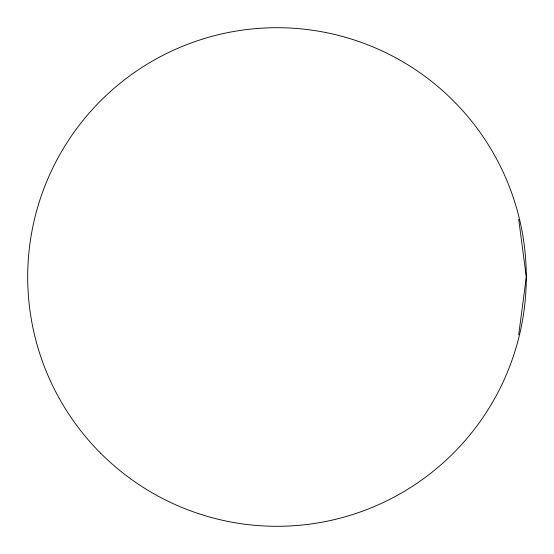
<?xml version="1.0" encoding="UTF-8"?>
<svg xmlns="http://www.w3.org/2000/svg" width="554" height="554" viewBox="0 0 554 554"><rect width="100%" height="100%" fill="white"/><g stroke="black" fill="none" stroke-linecap="round" stroke-linejoin="round"><path stroke-width="0.83" d="M518.696 334.734L526.3 277L518.696 219.266M100.717 453.283A249.3 249.3 0 0 0 517.803 341.52A249.3 249.3 0 0 0 212.48 36.197A249.3 249.3 0 0 0 100.717 453.283"/></g></svg>
